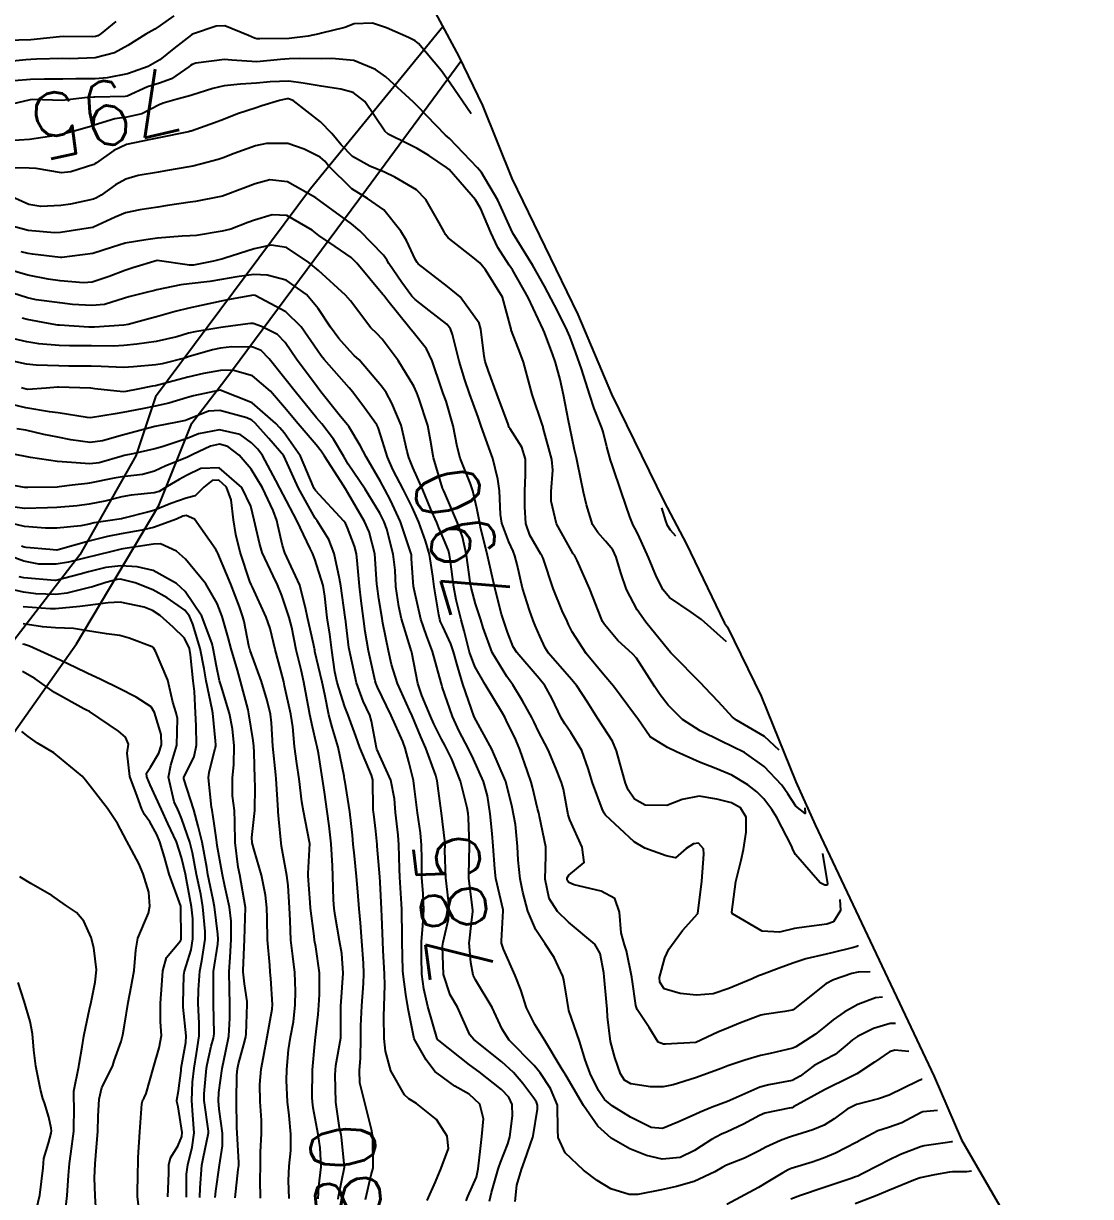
# Model space of a CAD drawing. Header units: metres. Extents: x 318500 to 325275, y 7408834 to 7428799.
# Drawn here: x 322151.7 to 322217.8, y 7422894.6 to 7422967.3 of the extents above; entities that cross this region are included whole.
import ezdxf
from ezdxf.enums import TextEntityAlignment as Align

# ---------------------------------------------------------------- set-up
doc = ezdxf.new("R2010")
doc.units = ezdxf.units.M
doc.header["$MEASUREMENT"] = 0
for name, color, linetype in [('Area', 45, 'Continuous'), ('Cotas', 45, 'Continuous'), ('Curvas de Nivel 1m', 11, 'Continuous'), ('Curvas de Nivel 5m', 15, 'Continuous'), ('Vias Primárias', 230, 'Continuous'), ('Vias Secundárias', 230, 'Continuous')]:
    doc.layers.add(name, color=color, linetype=linetype)
doc.styles.add('Style-STANDARD', font='STANDARD.shx')

msp = doc.modelspace()

# ---------------------------------------------------------------- linework, layer by layer
at = {"layer": 'Area'}
msp.add_lwpolyline([(322173.649, 7422974.552), (322178.644, 7422965.226), (322180.122, 7422962.202), (322181.933, 7422957.674), (322186.008, 7422949.254), (322188.101, 7422944.321), (322191.357, 7422937.641), (322192.73, 7422935.056), (322195.092, 7422930.126), (322195.288, 7422929.884), (322197.376, 7422925.609), (322199.511, 7422920.293), (322200.722, 7422917.634), (322208.09, 7422902.039), (322209.774, 7422898.112), (322213.122, 7422892.335)], dxfattribs=at)
at = {"layer": 'Curvas de Nivel 1m', "flags": 128}
for points, elevation in [([(322161.004, 7422967.755), (322160.158, 7422967.15), (322159.829, 7422966.931), (322159.264, 7422966.613), (322158.143, 7422965.913), (322157.322, 7422965.454), (322156.135, 7422965.146), (322154.557, 7422965.096), (322154.134, 7422965.1), (322152.488, 7422965.059), (322152.133, 7422965.041), (322151.832, 7422965.014), (322150.131, 7422964.858), (322148.148, 7422964.777), (322148.13, 7422964.774), (322146.517, 7422965.175), (322146.127, 7422965.29), (322145.353, 7422965.576), (322144.14, 7422966.137), (322143.057, 7422966.826), (322142.157, 7422967.299)], 798), ([(322157.406, 7422967.393), (322156.498, 7422966.647), (322156.29, 7422966.507), (322156.148, 7422966.465), (322155.951, 7422966.456), (322154.148, 7422966.472), (322153.918, 7422966.453), (322152.146, 7422966.272), (322150.647, 7422966.223), (322150.145, 7422966.206), (322149.604, 7422966.197), (322148.145, 7422966.308), (322147.754, 7422966.375), (322146.15, 7422966.767), (322146.073, 7422966.791), (322144.162, 7422967.636)], 799), ([(322179.42, 7422961.68), (322178.118, 7422963.583), (322177.547, 7422964.369), (322176.146, 7422966.039), (322175.953, 7422966.198), (322175.533, 7422966.399), (322174.159, 7422966.996), (322173.304, 7422967.288), (322172.162, 7422967.252), (322171.579, 7422967.029), (322170.153, 7422966.668), (322169.99, 7422966.635), (322169.321, 7422966.482), (322168.148, 7422966.343), (322166.332, 7422966.334), (322166.148, 7422966.333), (322165.984, 7422966.358), (322165.621, 7422966.528), (322164.159, 7422967.136), (322163.615, 7422967.101), (322162.15, 7422966.612), (322162.127, 7422966.603), (322162.101, 7422966.58), (322160.999, 7422965.734), (322160.134, 7422965.024), (322159.402, 7422964.611), (322158.475, 7422964.274), (322158.123, 7422964.162), (322156.862, 7422963.9), (322156.118, 7422963.856), (322154.934, 7422963.852), (322154.117, 7422963.834), (322152.995, 7422963.819), (322152.116, 7422963.804), (322151.106, 7422963.729)], 797), ([(322195.23, 7422928.98), (322193.673, 7422930.352), (322193.034, 7422930.805), (322191.693, 7422931.725), (322191.298, 7422932.184), (322190.897, 7422933.003), (322190.391, 7422934.193), (322189.744, 7422935.622), (322189.552, 7422936.007), (322189.45, 7422936.204), (322189.246, 7422936.719), (322188.725, 7422938.216), (322188.161, 7422939.868), (322188.049, 7422940.226), (322187.818, 7422941.054), (322187.581, 7422941.987), (322187.496, 7422942.235), (322187.026, 7422943.421), (322186.766, 7422944.246), (322186.248, 7422945.891), (322185.896, 7422946.868), (322185.529, 7422947.887), (322185.365, 7422948.265), (322184.775, 7422949.424), (322183.951, 7422951.012), (322183.239, 7422952.291), (322181.99, 7422954.286), (322181.982, 7422954.302), (322181.97, 7422954.33), (322181.063, 7422956.324), (322180.045, 7422958.038), (322179.806, 7422958.342), (322178.068, 7422960.146), (322177.953, 7422960.246), (322177.812, 7422960.364), (322176.096, 7422962.147), (322175.847, 7422962.394), (322174.123, 7422963.97), (322173.49, 7422964.426), (322172.135, 7422964.984), (322170.786, 7422965.11), (322170.136, 7422965.095), (322168.756, 7422965.111), (322168.136, 7422965.088), (322167.605, 7422965.036), (322166.134, 7422964.904), (322164.594, 7422965.003), (322164.135, 7422965.038), (322162.365, 7422964.809), (322162.132, 7422964.734), (322162.037, 7422964.674), (322161.927, 7422964.582), (322160.859, 7422963.849), (322160.115, 7422963.581), (322159.377, 7422963.345), (322158.102, 7422962.779), (322157.979, 7422962.754), (322156.101, 7422962.709), (322156.044, 7422962.707), (322155.456, 7422962.66), (322154.253, 7422962.523), (322154.097, 7422962.513), (322152.239, 7422962.567), (322152.098, 7422962.554), (322150.613, 7422962.204)], 796), ([(322200.07, 7422918.68), (322200.091, 7422918.341), (322199.527, 7422918.799), (322199.021, 7422919.561), (322198.651, 7422920.083), (322197.557, 7422921.252), (322196.336, 7422922.112), (322195.576, 7422922.494), (322194.886, 7422922.825), (322193.59, 7422923.46), (322192.495, 7422924.161), (322191.609, 7422925.039), (322191.12, 7422925.685), (322190.777, 7422926.183), (322189.646, 7422927.95), (322189.424, 7422928.203), (322188.493, 7422929.052), (322187.668, 7422930.034), (322187.553, 7422930.231), (322187.46, 7422930.445), (322186.751, 7422932.239), (322185.97, 7422934.012), (322185.855, 7422934.258), (322185.804, 7422934.333), (322185.732, 7422934.426), (322184.698, 7422936.271), (322184.369, 7422937.676), (322184.37, 7422938.274), (322184.467, 7422939.606), (322184.401, 7422940.274), (322183.872, 7422942.237), (322183.862, 7422942.28), (322183.832, 7422942.383), (322183.194, 7422944.29), (322182.951, 7422945.216), (322182.654, 7422946.299), (322182.444, 7422946.85), (322181.909, 7422948.245), (322181.894, 7422948.294), (322181.891, 7422948.31), (322181.887, 7422948.334), (322181.342, 7422950.319), (322180.289, 7422952.012), (322180.024, 7422952.339), (322180.003, 7422952.372), (322179.971, 7422952.426), (322179.51, 7422952.809), (322177.986, 7422953.996), (322177.826, 7422954.2), (322177.73, 7422954.364), (322177.432, 7422954.935), (322176.601, 7422956.381), (322176.029, 7422956.975), (322174.694, 7422957.756), (322174.045, 7422958.065), (322173.143, 7422958.429), (322172.056, 7422959.038), (322171.366, 7422959.753), (322170.78, 7422960.459), (322170.081, 7422961.189), (322168.382, 7422962.496), (322168.102, 7422962.603), (322167.998, 7422962.605), (322167.533, 7422962.506), (322166.445, 7422962.166), (322166.093, 7422962.056), (322164.943, 7422961.681), (322164.082, 7422961.332), (322163.523, 7422961.111), (322162.071, 7422960.613), (322162.034, 7422960.607), (322161.899, 7422960.573), (322160.066, 7422960.19), (322159.554, 7422960.096), (322158.061, 7422959.774), (322157.28, 7422959.415), (322156.203, 7422958.648), (322156.114, 7422958.584), (322156.048, 7422958.548), (322154.628, 7422958.084), (322154.04, 7422958.032), (322152.464, 7422958.284), (322152.044, 7422958.32), (322150.433, 7422958.337)], 794), ([(322201.16, 7422915.85), (322201.488, 7422913.983), (322201.459, 7422913.896), (322201.305, 7422913.889), (322201.018, 7422914.047), (322199.486, 7422915.8), (322199.35, 7422916.071), (322199.239, 7422916.327), (322198.331, 7422918.082), (322198.024, 7422918.584), (322197.532, 7422919.246), (322197.111, 7422919.679), (322196.546, 7422920.11), (322195.549, 7422920.7), (322194.569, 7422921.121), (322193.56, 7422921.508), (322192.134, 7422922.164), (322191.574, 7422922.421), (322190.488, 7422923.091), (322189.726, 7422924.198), (322189.674, 7422924.281), (322189.593, 7422924.396), (322188.227, 7422926.221), (322187.63, 7422926.929), (322186.529, 7422928.241), (322185.663, 7422929.599), (322185.449, 7422930.035), (322185.346, 7422930.255), (322185.046, 7422930.893), (322184.494, 7422932.268), (322183.862, 7422934.143), (322183.802, 7422934.279), (322183.731, 7422934.396), (322183.04, 7422935.588), (322182.799, 7422936.294), (322182.736, 7422937.325), (322182.744, 7422938.296), (322182.769, 7422939.322), (322182.769, 7422940.296), (322182.552, 7422941.033), (322181.828, 7422942.156), (322181.77, 7422942.252), (322181.741, 7422942.311), (322181.696, 7422942.448), (322181.005, 7422944.323), (322180.48, 7422945.732), (322180.284, 7422946.334), (322180.215, 7422946.657), (322180.001, 7422948.339), (322179.916, 7422948.711), (322178.735, 7422950.352), (322177.949, 7422950.972), (322176.137, 7422952.387), (322176.057, 7422952.475), (322175.972, 7422952.638), (322175.41, 7422953.825), (322175.065, 7422954.404), (322174.01, 7422955.724), (322172.993, 7422956.43), (322172.029, 7422957.039), (322170.585, 7422958.462), (322170.341, 7422958.754), (322170.055, 7422958.995), (322169.072, 7422959.497), (322168.063, 7422959.843), (322166.732, 7422959.845), (322166.062, 7422959.691), (322164.743, 7422959.226), (322164.054, 7422958.953), (322163.749, 7422958.857), (322162.645, 7422958.564), (322162.176, 7422958.441), (322162.048, 7422958.415), (322160.488, 7422958.149), (322160.042, 7422958.075), (322158.798, 7422957.859), (322158.035, 7422957.632), (322157.389, 7422957.277), (322156.49, 7422956.645), (322156.201, 7422956.465), (322156.016, 7422956.394), (322154.596, 7422956.086), (322154.01, 7422956.003), (322152.769, 7422955.938), (322152.01, 7422956.068), (322150.55, 7422956.725)], 793), ([(322202.25, 7422913.01), (322202.293, 7422912.319), (322201.845, 7422911.623), (322201.432, 7422911.485), (322200.167, 7422911.321), (322199.427, 7422911.203), (322198.51, 7422910.993), (322197.424, 7422911.049), (322195.605, 7422912.118), (322195.554, 7422912.231), (322195.81, 7422914.115), (322196.138, 7422915.453), (322196.273, 7422916.108), (322196.442, 7422917.17), (322196.451, 7422918.106), (322196.095, 7422918.683), (322195.529, 7422918.998), (322194.62, 7422919.223), (322193.533, 7422919.409), (322192.488, 7422919.203), (322191.527, 7422918.832), (322190.183, 7422918.846), (322189.53, 7422919.215), (322189.125, 7422919.795), (322188.959, 7422920.209), (322188.74, 7422921.024), (322188.417, 7422922.217), (322188.166, 7422922.811), (322187.585, 7422923.707), (322187.227, 7422924.234), (322186.62, 7422925.225), (322185.953, 7422926.247), (322185.626, 7422926.646), (322184.206, 7422928.272), (322183.985, 7422928.607), (322183.66, 7422929.323), (322183.373, 7422929.99), (322183.259, 7422930.286), (322183.032, 7422930.937), (322182.597, 7422932.297), (322182.26, 7422933.764), (322182.121, 7422934.304), (322182.006, 7422934.579), (322181.739, 7422935.167), (322181.316, 7422936.314), (322181.22, 7422936.853), (322181.162, 7422938.316), (322181.069, 7422939.039), (322180.754, 7422940.321), (322180.495, 7422941.001), (322180.024, 7422942.337), (322179.838, 7422942.894), (322179.311, 7422944.345), (322179.017, 7422945.204), (322178.663, 7422946.352), (322178.254, 7422948.009), (322178.14, 7422948.358), (322177.914, 7422948.645), (322176.803, 7422949.5), (322175.937, 7422950.169), (322175.73, 7422950.393), (322175.126, 7422951.229), (322174.318, 7422952.415), (322174.184, 7422952.629), (322173.975, 7422952.916), (322172.515, 7422954.435), (322171.996, 7422954.865), (322170.563, 7422955.91), (322170.017, 7422956.301), (322169.783, 7422956.472), (322168.034, 7422957.457), (322166.951, 7422957.591), (322166.032, 7422957.346), (322165.438, 7422957.12), (322164.02, 7422956.576), (322164.003, 7422956.568), (322163.906, 7422956.551), (322162.33, 7422956.252), (322162.014, 7422956.2), (322160.604, 7422955.999), (322160.01, 7422955.903), (322158.894, 7422955.73), (322158.004, 7422955.544), (322157.355, 7422955.281), (322156.025, 7422954.65), (322156.003, 7422954.637), (322155.968, 7422954.629), (322153.986, 7422954.329), (322153.611, 7422954.311), (322151.987, 7422954.449), (322150.98, 7422954.72)], 792), ([(322203.34, 7422910.18), (322203.345, 7422910.144), (322203.319, 7422910.104), (322203.007, 7422910.016), (322201.74, 7422909.7), (322201.404, 7422909.622), (322200.132, 7422909.326), (322199.395, 7422909.083), (322198.655, 7422908.813), (322197.384, 7422908.35), (322197.199, 7422908.277), (322196.816, 7422908.098), (322195.374, 7422907.487), (322194.404, 7422907.168), (322193.369, 7422907.073), (322192.347, 7422907.183), (322191.373, 7422907.465), (322191.086, 7422907.883), (322191.064, 7422908.175), (322191.398, 7422909.401), (322191.651, 7422909.923), (322191.814, 7422910.166), (322192.491, 7422911.092), (322193.44, 7422912.15), (322193.698, 7422914.146), (322193.822, 7422915.808), (322193.789, 7422916.146), (322193.495, 7422916.489), (322193.186, 7422916.462), (322192.733, 7422916.158), (322192.058, 7422915.588), (322191.483, 7422915.708), (322190.174, 7422916.19), (322189.496, 7422916.587), (322187.73, 7422918.227), (322187.641, 7422918.348), (322187.524, 7422918.63), (322186.931, 7422920.236), (322186.663, 7422921.13), (322186.258, 7422922.243), (322185.581, 7422923.349), (322185.211, 7422923.88), (322184.994, 7422924.259), (322184.403, 7422925.473), (322183.963, 7422926.275), (322183.626, 7422926.705), (322182.247, 7422928.301), (322182.016, 7422928.667), (322181.663, 7422929.577), (322181.412, 7422930.313), (322181.299, 7422930.69), (322180.877, 7422932.318), (322180.623, 7422933.414), (322180.428, 7422934.323), (322179.998, 7422936.077), (322179.943, 7422936.328), (322179.764, 7422937.24), (322179.519, 7422938.334), (322179.364, 7422938.759), (322178.722, 7422940.346), (322178.534, 7422941.07), (322178.298, 7422942.355), (322177.853, 7422943.88), (322177.677, 7422944.363), (322177.571, 7422944.658), (322176.999, 7422946.373), (322176.649, 7422947.13), (322175.907, 7422948.051), (322175.608, 7422948.393), (322174.251, 7422950.1), (322173.995, 7422950.419), (322173.941, 7422950.486), (322172.324, 7422952.436), (322171.973, 7422952.772), (322170.979, 7422953.454), (322169.987, 7422954.149), (322169.565, 7422954.474), (322168.003, 7422955.371), (322167.087, 7422955.421), (322165.999, 7422955.097), (322165.576, 7422954.946), (322164.52, 7422954.542), (322163.989, 7422954.404), (322162.401, 7422954.151), (322161.985, 7422954.113), (322161.515, 7422954.107), (322159.984, 7422953.979), (322159.255, 7422953.883), (322157.98, 7422953.673), (322157.194, 7422953.422), (322155.974, 7422953.034), (322154.062, 7422952.77), (322153.971, 7422952.769), (322152.243, 7422952.976), (322151.973, 7422953.021), (322151.552, 7422953.137)], 791), ([(322204.89, 7422906.96), (322204.454, 7422906.914), (322203.365, 7422906.5), (322202.52, 7422906.023), (322201.834, 7422905.551), (322201.347, 7422905.155), (322200.726, 7422904.662), (322199.808, 7422904.063), (322199.513, 7422903.881), (322199.326, 7422903.796), (322197.937, 7422903.467), (322197.319, 7422903.337), (322196.354, 7422903.065), (322195.309, 7422902.694), (322194.894, 7422902.538), (322193.825, 7422902.142), (322193.298, 7422901.964), (322191.927, 7422901.531), (322191.292, 7422901.399), (322190.517, 7422901.407), (322189.294, 7422901.587), (322188.91, 7422901.819), (322188.664, 7422902.21), (322188.301, 7422903.229), (322188.036, 7422904.219), (322187.845, 7422905.731), (322187.823, 7422906.223), (322187.794, 7422906.654), (322187.655, 7422908.226), (322187.623, 7422908.466), (322187.401, 7422909.659), (322187.077, 7422910.233), (322185.43, 7422911.608), (322184.749, 7422912.26), (322184.25, 7422913.07), (322183.984, 7422914.272), (322184.032, 7422915.722), (322184.041, 7422916.272), (322183.652, 7422918.144), (322183.616, 7422918.279), (322183.594, 7422918.352), (322183.524, 7422918.637), (322183.208, 7422919.957), (322183.119, 7422920.286), (322182.908, 7422920.931), (322182.425, 7422922.297), (322182.175, 7422922.9), (322181.588, 7422924.125), (322181.495, 7422924.311), (322181.349, 7422924.557), (322180.268, 7422926.324), (322179.637, 7422927.445), (322179.314, 7422928.335), (322178.974, 7422929.651), (322178.785, 7422930.343), (322178.474, 7422931.562), (322178.329, 7422932.351), (322178.122, 7422933.956), (322178.073, 7422934.355), (322178.004, 7422934.628), (322177.739, 7422935.261), (322177.412, 7422936.03), (322177.275, 7422936.367), (322176.903, 7422937.233), (322176.412, 7422938.381), (322175.801, 7422939.779), (322175.542, 7422940.393), (322175.439, 7422940.768), (322175.074, 7422942.398), (322174.504, 7422943.749), (322174.146, 7422944.407), (322173.866, 7422944.815), (322172.468, 7422946.431), (322172.175, 7422946.718), (322171.895, 7422946.988), (322171.207, 7422947.755), (322170.703, 7422948.458), (322169.927, 7422949.625), (322169.223, 7422950.477), (322167.953, 7422951.381), (322166.771, 7422951.694), (322165.958, 7422951.72), (322164.903, 7422951.589), (322163.953, 7422951.414), (322163.218, 7422951.29), (322161.949, 7422951.141), (322161.436, 7422951.089), (322159.943, 7422950.779), (322159.803, 7422950.741), (322159.287, 7422950.61), (322158.217, 7422950.344), (322157.934, 7422950.256), (322156.697, 7422949.873), (322155.927, 7422949.799), (322154.719, 7422949.877), (322153.929, 7422949.961), (322152.475, 7422950.159), (322151.934, 7422950.28), (322150.576, 7422950.724)], 789), ([(322205.68, 7422905.33), (322205.35, 7422905.323), (322204.329, 7422905.017), (322203.338, 7422904.527), (322203.034, 7422904.315), (322202.702, 7422904.019), (322201.948, 7422903.403), (322201.316, 7422903.076), (322200.643, 7422902.717), (322199.793, 7422902.063), (322199.297, 7422901.804), (322197.849, 7422901.53), (322197.293, 7422901.38), (322195.989, 7422900.811), (322195.284, 7422900.501), (322194.344, 7422900.134), (322193.59, 7422899.83), (322193.273, 7422899.699), (322192.215, 7422899.212), (322191.26, 7422898.815), (322190.558, 7422898.883), (322189.27, 7422899.517), (322188.141, 7422900.217), (322187.677, 7422900.617), (322187.289, 7422901.174), (322186.775, 7422902.235), (322186.466, 7422903.085), (322186.114, 7422904.242), (322185.468, 7422906.139), (322185.439, 7422906.249), (322185.365, 7422906.762), (322185.154, 7422908.03), (322185.089, 7422908.254), (322184.543, 7422909.408), (322183.988, 7422910.271), (322183.423, 7422911.119), (322182.923, 7422912.288), (322182.612, 7422913.453), (322182.448, 7422914.295), (322182.326, 7422915.449), (322182.286, 7422916.298), (322182.157, 7422917.654), (322182.034, 7422918.302), (322181.94, 7422918.719), (322181.553, 7422920.31), (322181.541, 7422920.357), (322180.692, 7422922.319), (322179.59, 7422924.33), (322178.904, 7422926.341), (322178.59, 7422927.391), (322178.313, 7422928.35), (322178.145, 7422928.843), (322177.666, 7422929.911), (322177.515, 7422930.208), (322177.461, 7422930.363), (322177.399, 7422930.64), (322177.122, 7422932.369), (322177.046, 7422933.034), (322176.828, 7422934.374), (322176.584, 7422935.223), (322176.167, 7422936.384), (322175.764, 7422937.319), (322175.213, 7422938.396), (322174.562, 7422939.639), (322174.232, 7422940.406), (322173.823, 7422941.737), (322173.659, 7422942.243), (322173.569, 7422942.414), (322172.797, 7422943.474), (322172.088, 7422944.437), (322171.864, 7422944.711), (322170.317, 7422946.464), (322170.121, 7422946.696), (322169.895, 7422947.016), (322168.877, 7422948.48), (322167.924, 7422949.423), (322166.025, 7422950.432), (322165.939, 7422950.441), (322164.328, 7422950.15), (322163.933, 7422950.069), (322162.693, 7422949.798), (322161.926, 7422949.633), (322161.081, 7422949.424), (322159.917, 7422949.095), (322159.532, 7422948.99), (322158.166, 7422948.626), (322157.91, 7422948.586), (322156.088, 7422948.468), (322155.908, 7422948.465), (322155.726, 7422948.471), (322153.909, 7422948.582), (322153.818, 7422948.59), (322153.238, 7422948.69), (322151.913, 7422948.943), (322151.61, 7422949.017)], 788), ([(322206.51, 7422903.6), (322205.642, 7422903.668), (322205.324, 7422903.578), (322204.389, 7422902.924), (322203.303, 7422902.209), (322203.176, 7422902.138), (322202.927, 7422902.016), (322201.292, 7422901.207), (322199.371, 7422900.159), (322199.28, 7422900.11), (322199.253, 7422900.097), (322199.098, 7422900.072), (322197.598, 7422899.764), (322197.273, 7422899.633), (322196.286, 7422899.084), (322195.258, 7422898.623), (322194.911, 7422898.469), (322194.296, 7422898.134), (322193.654, 7422897.734), (322193.24, 7422897.46), (322192.362, 7422897.03), (322191.231, 7422896.927), (322190.273, 7422897.146), (322189.24, 7422897.564), (322188.085, 7422898.217), (322187.261, 7422898.958), (322186.358, 7422900.239), (322185.298, 7422902.088), (322185.236, 7422902.188), (322185.195, 7422902.252), (322184.981, 7422902.579), (322183.975, 7422904.27), (322183.345, 7422905.264), (322182.847, 7422906.288), (322182.488, 7422907.41), (322182.144, 7422908.299), (322181.404, 7422909.941), (322181.292, 7422910.311), (322181.282, 7422910.441), (322181.4, 7422912.31), (322181.39, 7422912.361), (322180.944, 7422914.315), (322180.873, 7422914.912), (322180.775, 7422916.317), (322180.711, 7422917.104), (322180.597, 7422918.319), (322180.431, 7422919.421), (322180.176, 7422920.324), (322179.561, 7422921.702), (322179.238, 7422922.335), (322178.67, 7422923.433), (322178.246, 7422924.35), (322177.617, 7422926.173), (322177.565, 7422926.361), (322177.546, 7422926.437), (322177.026, 7422928.369), (322176.641, 7422929.356), (322176.286, 7422930.381), (322175.872, 7422932.213), (322175.848, 7422932.388), (322175.726, 7422934.111), (322175.706, 7422934.39), (322175.701, 7422934.42), (322175.038, 7422936.397), (322174.419, 7422937.755), (322174.072, 7422938.407), (322173.787, 7422938.908), (322172.907, 7422940.424), (322172.53, 7422941.142), (322171.829, 7422942.302), (322171.775, 7422942.387), (322171.736, 7422942.441), (322171.245, 7422943.042), (322170.103, 7422944.466), (322169.865, 7422944.775), (322168.588, 7422946.483), (322167.9, 7422947.506), (322167.41, 7422948.002), (322166.434, 7422948.512), (322165.912, 7422948.686), (322165.737, 7422948.698), (322164.652, 7422948.539), (322163.909, 7422948.438), (322162.293, 7422948.179), (322161.905, 7422948.085), (322161.193, 7422947.871), (322159.9, 7422947.579), (322158.698, 7422947.418), (322157.897, 7422947.318), (322157.252, 7422947.281), (322155.897, 7422947.307), (322154.538, 7422947.312), (322153.896, 7422947.329), (322152.631, 7422947.433), (322151.898, 7422947.551), (322150.812, 7422947.81)], 787), ([(322207.35, 7422901.86), (322207.299, 7422901.848), (322207.08, 7422901.746), (322205.289, 7422900.89), (322204.63, 7422900.653), (322203.283, 7422900.301), (322202.701, 7422900.019), (322201.89, 7422899.411), (322201.265, 7422899.031), (322200.574, 7422898.736), (322199.254, 7422898.329), (322199.057, 7422898.268), (322198.571, 7422898.077), (322197.665, 7422897.664), (322197.24, 7422897.431), (322196.347, 7422896.99), (322195.226, 7422896.552), (322194.945, 7422896.403), (322194.505, 7422896.131), (322193.214, 7422895.548), (322192.135, 7422895.236), (322191.208, 7422895.018), (322189.736, 7422894.723), (322189.205, 7422894.727), (322188.066, 7422895.074), (322187.214, 7422895.591), (322186.364, 7422896.239), (322185.236, 7422897.316), (322184.8, 7422898.257), (322184.773, 7422898.741), (322184.76, 7422900.258), (322184.332, 7422901.306), (322183.681, 7422902.274), (322183.307, 7422902.724), (322181.774, 7422904.303), (322181.34, 7422904.982), (322180.72, 7422906.316), (322179.672, 7422908.032), (322179.527, 7422908.329), (322179.392, 7422909.098), (322179.297, 7422910.332), (322179.301, 7422910.443), (322179.429, 7422911.587), (322179.511, 7422912.258), (322179.508, 7422912.329), (322179.445, 7422912.836), (322179.278, 7422914.152), (322179.259, 7422914.333), (322179.259, 7422914.537), (322179.317, 7422916.333), (322179.254, 7422918.081), (322179.228, 7422918.334), (322179.173, 7422918.677), (322178.759, 7422920.342), (322178.218, 7422921.692), (322177.884, 7422922.355), (322177.775, 7422922.56), (322177.576, 7422922.935), (322177.108, 7422923.89), (322176.893, 7422924.37), (322176.349, 7422925.639), (322176.112, 7422926.383), (322175.738, 7422928.299), (322175.717, 7422928.389), (322175.698, 7422928.436), (322175.652, 7422928.569), (322175.092, 7422930.396), (322174.926, 7422931.153), (322174.756, 7422932.399), (322174.703, 7422933.413), (322174.589, 7422934.401), (322174.194, 7422935.957), (322174.031, 7422936.407), (322173.758, 7422936.949), (322172.846, 7422938.424), (322171.803, 7422939.972), (322171.52, 7422940.444), (322170.892, 7422941.525), (322170.165, 7422942.465), (322169.836, 7422942.848), (322168.51, 7422944.484), (322167.872, 7422945.276), (322166.897, 7422946.505), (322166.406, 7422947.023), (322165.897, 7422947.227), (322164.593, 7422947.236), (322163.896, 7422947.166), (322163.386, 7422947.064), (322161.89, 7422946.615), (322161.748, 7422946.572), (322160.286, 7422946.192), (322159.883, 7422946.123), (322158.499, 7422946.003), (322157.88, 7422945.97), (322156.496, 7422946.029), (322155.881, 7422946.057), (322154.504, 7422946.048), (322153.881, 7422946.058), (322152.474, 7422946.109), (322151.882, 7422946.165), (322150.056, 7422946.559)], 786), ([(322180.556, 7422894.316), (322180.668, 7422894.853), (322181.086, 7422896.311), (322181.115, 7422896.418), (322181.226, 7422896.715), (322181.681, 7422897.866), (322181.796, 7422898.302), (322181.968, 7422899.601), (322181.946, 7422900.3), (322181.734, 7422900.753), (322181.289, 7422901.23), (322179.904, 7422902.324), (322179.307, 7422902.767), (322177.415, 7422904.272), (322177.33, 7422904.342), (322177.316, 7422904.36), (322177.307, 7422904.384), (322176.735, 7422906.369), (322176.479, 7422907.481), (322176.366, 7422908.375), (322176.327, 7422909.445), (322176.342, 7422910.376), (322176.41, 7422911.39), (322176.488, 7422912.374), (322176.437, 7422913.362), (322176.357, 7422914.377), (322176.349, 7422915.505), (322176.338, 7422916.377), (322176.267, 7422917.148), (322176.09, 7422918.381), (322175.891, 7422920.028), (322175.832, 7422920.386), (322175.557, 7422921.544), (322175.319, 7422922.393), (322175.175, 7422922.793), (322174.455, 7422924.401), (322173.616, 7422926.168), (322173.517, 7422926.412), (322173.472, 7422926.563), (322173.057, 7422928.419), (322172.848, 7422929.609), (322172.737, 7422930.424), (322172.597, 7422931.516), (322172.487, 7422932.428), (322172.374, 7422933.777), (322172.31, 7422934.431), (322172.191, 7422934.89), (322171.746, 7422936.042), (322171.624, 7422936.317), (322171.533, 7422936.443), (322169.778, 7422938.345), (322169.695, 7422938.471), (322169.633, 7422938.62), (322168.841, 7422940.48), (322167.824, 7422941.908), (322167.553, 7422942.22), (322167.31, 7422942.498), (322165.849, 7422943.776), (322163.86, 7422944.55), (322162.211, 7422944.21), (322161.853, 7422944.107), (322160.679, 7422943.756), (322159.845, 7422943.575), (322159.044, 7422943.41), (322157.838, 7422943.17), (322157.368, 7422943.104), (322155.833, 7422942.856), (322155.624, 7422942.863), (322153.837, 7422943.154), (322153.306, 7422943.22), (322151.841, 7422943.474), (322150.877, 7422943.687)], 784), ([(322179.109, 7422894.331), (322179.203, 7422894.616), (322179.736, 7422895.803), (322179.852, 7422896.324), (322179.98, 7422897.581), (322180.081, 7422898.322), (322180.167, 7422899.42), (322179.948, 7422900.323), (322179.286, 7422900.941), (322178.395, 7422901.448), (322177.299, 7422902.246), (322177.236, 7422902.297), (322177.161, 7422902.362), (322176.615, 7422903.066), (322175.874, 7422904.382), (322175.51, 7422906.235), (322175.486, 7422906.388), (322175.463, 7422906.49), (322175.367, 7422907.125), (322175.19, 7422908.392), (322175.175, 7422908.601), (322175.132, 7422910.393), (322175.129, 7422910.676), (322175.109, 7422912.393), (322175.097, 7422912.74), (322174.985, 7422914.395), (322174.964, 7422914.898), (322174.939, 7422916.396), (322174.894, 7422916.998), (322174.727, 7422918.398), (322174.672, 7422919.249), (322174.432, 7422920.401), (322173.569, 7422922.33), (322173.54, 7422922.41), (322173.236, 7422924.065), (322173.129, 7422924.417), (322172.731, 7422925.295), (322172.312, 7422926.43), (322171.929, 7422928.153), (322171.875, 7422928.437), (322171.843, 7422928.628), (322171.666, 7422930.023), (322171.62, 7422930.391), (322171.614, 7422930.441), (322171.605, 7422930.507), (322171.333, 7422932.446), (322171.253, 7422932.901), (322170.936, 7422934.452), (322170.592, 7422935.311), (322169.866, 7422936.468), (322169.753, 7422936.64), (322168.724, 7422938.481), (322167.81, 7422940.49), (322166.879, 7422941.562), (322166.044, 7422942.517), (322165.833, 7422942.703), (322165.513, 7422942.847), (322163.841, 7422943.295), (322163.144, 7422943.253), (322161.832, 7422942.717), (322161.722, 7422942.681), (322161.199, 7422942.579), (322159.827, 7422942.305), (322159.435, 7422942.215), (322157.821, 7422941.766), (322156.589, 7422941.413), (322155.817, 7422941.322), (322154.626, 7422941.475), (322153.82, 7422941.642), (322152.953, 7422941.824), (322151.824, 7422942.073), (322151.274, 7422942.165)], 783), ([(322176.686, 7422894.368), (322177.212, 7422895.522), (322177.549, 7422896.355), (322178.007, 7422897.58), (322177.922, 7422898.35), (322177.265, 7422899.379), (322176.022, 7422900.379), (322175.553, 7422900.656), (322175.285, 7422900.904), (322174.433, 7422902.399), (322174.1, 7422903.621), (322174.015, 7422904.403), (322174.002, 7422905.752), (322174.032, 7422906.403), (322174.068, 7422907.708), (322174.038, 7422908.403), (322173.962, 7422909.844), (322173.941, 7422910.405), (322173.879, 7422911.952), (322173.859, 7422912.406), (322173.777, 7422914.086), (322173.755, 7422914.407), (322173.592, 7422916.305), (322173.583, 7422916.409), (322173.498, 7422917.231), (322173.38, 7422918.284), (322173.362, 7422918.412), (322173.351, 7422918.574), (322173.324, 7422920.413), (322173.239, 7422920.72), (322172.514, 7422922.426), (322172.269, 7422923.121), (322171.786, 7422924.437), (322171.597, 7422924.933), (322171.123, 7422926.447), (322170.977, 7422927.102), (322170.79, 7422928.453), (322170.65, 7422929.445), (322170.499, 7422930.458), (322170.357, 7422931.793), (322170.237, 7422932.462), (322169.724, 7422934.089), (322169.577, 7422934.472), (322169.45, 7422934.756), (322168.61, 7422936.481), (322167.774, 7422938.097), (322167.566, 7422938.493), (322167.324, 7422938.96), (322166.483, 7422940.51), (322166.201, 7422940.902), (322165.818, 7422941.305), (322165.103, 7422941.811), (322163.826, 7422942.112), (322162.531, 7422941.854), (322161.82, 7422941.573), (322160.266, 7422941.045), (322159.813, 7422940.924), (322158.451, 7422940.62), (322157.931, 7422940.506), (322157.808, 7422940.477), (322156.378, 7422940.068), (322155.8, 7422940.002), (322154.38, 7422940.092), (322153.802, 7422940.144), (322152.124, 7422940.386), (322151.806, 7422940.442), (322150.399, 7422940.724)], 782), ([(322172.865, 7422894.415), (322173.215, 7422895.943), (322173.33, 7422896.298), (322173.348, 7422896.409), (322173.317, 7422898.341), (322173.309, 7422898.409), (322173.254, 7422898.677), (322172.816, 7422900.417), (322172.524, 7422901.653), (322172.501, 7422902.422), (322172.557, 7422903.176), (322172.573, 7422904.421), (322172.577, 7422905.186), (322172.639, 7422906.421), (322172.748, 7422907.794), (322172.768, 7422908.419), (322172.74, 7422909.069), (322172.646, 7422910.421), (322172.558, 7422911.559), (322172.467, 7422912.424), (322172.385, 7422913.487), (322172.316, 7422914.427), (322172.19, 7422915.719), (322172.112, 7422916.431), (322172.054, 7422916.99), (322171.889, 7422918.434), (322171.582, 7422920.397), (322171.574, 7422920.439), (322171.543, 7422920.641), (322171.166, 7422922.446), (322170.805, 7422923.674), (322170.605, 7422924.455), (322170.354, 7422925.713), (322170.178, 7422926.462), (322169.737, 7422928.38), (322169.727, 7422928.469), (322169.713, 7422928.531), (322169.654, 7422928.84), (322169.281, 7422930.474), (322169.177, 7422930.975), (322168.795, 7422932.479), (322168.002, 7422934.211), (322167.869, 7422934.489), (322167.734, 7422934.935), (322167.443, 7422936.191), (322167.369, 7422936.496), (322167.154, 7422937.104), (322166.492, 7422938.509), (322165.797, 7422939.659), (322165.047, 7422940.531), (322164.342, 7422941.069), (322163.817, 7422941.216), (322163.276, 7422941.095), (322162.172, 7422940.566), (322161.933, 7422940.444), (322161.807, 7422940.392), (322160.508, 7422939.88), (322159.794, 7422939.548), (322159.063, 7422939.339), (322157.789, 7422939.198), (322157.31, 7422939.112), (322155.782, 7422938.801), (322155.651, 7422938.783), (322154.7, 7422938.666), (322153.893, 7422938.564), (322153.778, 7422938.555), (322151.957, 7422938.528), (322151.777, 7422938.538), (322150.697, 7422938.721)], 781), ([(322169.94, 7422894.459), (322169.969, 7422895.22), (322170.113, 7422896.457), (322170.061, 7422897.634), (322169.932, 7422898.46), (322169.63, 7422900.109), (322169.585, 7422900.465), (322169.567, 7422900.75), (322169.593, 7422902.466), (322169.729, 7422904.059), (322169.781, 7422904.463), (322169.929, 7422905.884), (322169.975, 7422906.461), (322170.023, 7422907.117), (322170.018, 7422908.46), (322169.794, 7422910.075), (322169.718, 7422910.465), (322169.679, 7422910.732), (322169.468, 7422912.469), (322169.435, 7422912.824), (322169.317, 7422914.471), (322169.315, 7422914.619), (322169.412, 7422916.471), (322169.406, 7422916.556), (322169.02, 7422918.475), (322168.935, 7422919.059), (322168.763, 7422920.478), (322168.61, 7422921.424), (322168.47, 7422922.481), (322168.36, 7422923.705), (322168.239, 7422924.484), (322167.856, 7422926.248), (322167.804, 7422926.488), (322167.631, 7422927.194), (322167.28, 7422928.496), (322166.955, 7422929.792), (322166.718, 7422930.504), (322165.862, 7422932.353), (322165.782, 7422932.519), (322165.703, 7422932.715), (322165.104, 7422934.529), (322164.834, 7422935.627), (322164.692, 7422936.536), (322164.546, 7422937.761), (322164.269, 7422938.543), (322163.787, 7422938.991), (322163.371, 7422938.969), (322162.847, 7422938.559), (322162.319, 7422938.017), (322161.769, 7422937.863), (322160.808, 7422937.541), (322159.758, 7422937.109), (322159.362, 7422937), (322157.907, 7422936.628), (322157.75, 7422936.598), (322156.056, 7422936.337), (322155.746, 7422936.268), (322155.247, 7422936.159), (322153.743, 7422936.019), (322153.058, 7422936.005), (322151.744, 7422936.112), (322149.919, 7422936.557)], 779), ([(322192.08, 7422935.51), (322191.747, 7422935.883), (322191.579, 7422936.182), (322191.47, 7422936.467), (322191.22, 7422937.28)], 797), ([(322168.148, 7422894.481), (322168.092, 7422895.6), (322168.144, 7422896.481), (322168.25, 7422897.464), (322168.254, 7422898.48), (322168.132, 7422899.617), (322168.035, 7422900.482), (322167.98, 7422901.796), (322167.998, 7422902.483), (322168.105, 7422903.695), (322168.227, 7422904.481), (322168.402, 7422905.421), (322168.513, 7422906.478), (322168.528, 7422907.319), (322168.497, 7422908.479), (322168.37, 7422909.505), (322168.253, 7422910.482), (322168.201, 7422911.704), (322168.163, 7422912.483), (322168.069, 7422913.866), (322167.997, 7422914.485), (322167.664, 7422916.312), (322167.639, 7422916.489), (322167.505, 7422917.985), (322167.466, 7422918.447), (322167.468, 7422918.491), (322167.467, 7422918.534), (322167.336, 7422920.493), (322167.313, 7422920.724), (322167.136, 7422922.497), (322167.046, 7422923.96), (322166.977, 7422924.499), (322166.772, 7422925.333), (322166.423, 7422926.508), (322165.725, 7422928.443), (322165.699, 7422928.519), (322165.689, 7422928.558), (322165.652, 7422928.729), (322165.363, 7422930.22), (322165.279, 7422930.526), (322165.06, 7422931.148), (322164.523, 7422932.538), (322163.729, 7422934.464), (322163.686, 7422934.55), (322163.597, 7422934.685), (322162.288, 7422936.565), (322161.753, 7422936.787), (322161.565, 7422936.76), (322161.165, 7422936.579), (322159.745, 7422936.059), (322159.018, 7422935.886), (322157.74, 7422935.669), (322156.881, 7422935.496), (322155.736, 7422935.209), (322153.829, 7422934.679), (322153.752, 7422934.657), (322153.73, 7422934.656), (322153.313, 7422934.686), (322151.844, 7422934.821), (322151.731, 7422934.838), (322151.556, 7422934.887)], 778), ([(322166.359, 7422894.503), (322166.35, 7422895.641), (322166.358, 7422896.503), (322166.371, 7422897.365), (322166.431, 7422898.502), (322166.43, 7422899.335), (322166.351, 7422900.504), (322166.324, 7422901.539), (322166.414, 7422902.503), (322166.559, 7422903.254), (322166.783, 7422904.498), (322167.079, 7422906.217), (322167.099, 7422906.494), (322166.997, 7422908.118), (322166.968, 7422908.496), (322166.935, 7422908.949), (322166.804, 7422910.499), (322166.785, 7422911.861), (322166.762, 7422912.5), (322166.666, 7422913.278), (322166.435, 7422914.505), (322165.988, 7422916.007), (322165.839, 7422916.515), (322165.834, 7422916.855), (322166.021, 7422918.512), (322166.035, 7422920.01), (322166.017, 7422920.513), (322165.974, 7422922.104), (322165.952, 7422922.514), (322165.915, 7422922.856), (322165.646, 7422924.519), (322165.594, 7422924.767), (322165.135, 7422926.527), (322164.942, 7422927.219), (322164.55, 7422928.537), (322164.363, 7422929.245), (322163.986, 7422930.545), (322163.682, 7422931.347), (322162.987, 7422932.557), (322161.723, 7422934.087), (322161.161, 7422934.579), (322160.173, 7422935.032), (322159.734, 7422935.016), (322157.831, 7422934.728), (322157.731, 7422934.715), (322157.662, 7422934.699), (322157.405, 7422934.633), (322156.072, 7422934.299), (322155.723, 7422934.215), (322154.48, 7422933.907), (322153.717, 7422933.785), (322152.631, 7422933.782), (322151.719, 7422933.959), (322149.78, 7422934.679)], 777), ([(322164.803, 7422894.526), (322164.981, 7422896.287), (322165.016, 7422896.523), (322165.026, 7422896.72), (322164.924, 7422898.525), (322164.905, 7422898.876), (322164.869, 7422900.526), (322164.893, 7422902.123), (322164.939, 7422902.525), (322165.001, 7422902.828), (322165.323, 7422904.021), (322165.437, 7422904.41), (322165.463, 7422904.518), (322165.479, 7422904.664), (322165.544, 7422906.517), (322165.532, 7422906.697), (322165.369, 7422907.791), (322165.297, 7422908.521), (322165.298, 7422908.605), (322165.371, 7422910.521), (322165.43, 7422912.52), (322165.081, 7422914.526), (322164.989, 7422915.005), (322164.791, 7422916.53), (322164.782, 7422917.81), (322164.748, 7422918.531), (322164.636, 7422919.421), (322164.628, 7422920.534), (322164.714, 7422921.371), (322164.734, 7422922.533), (322164.629, 7422923.583), (322164.439, 7422924.537), (322163.924, 7422926.236), (322163.828, 7422926.547), (322163.634, 7422927.456), (322163.425, 7422928.552), (322163.366, 7422928.84), (322162.735, 7422930.559), (322161.693, 7422932.089), (322161.155, 7422932.578), (322159.712, 7422933.386), (322158.723, 7422933.607), (322157.716, 7422933.668), (322156.784, 7422933.569), (322155.71, 7422933.303), (322155.196, 7422933.17), (322153.701, 7422932.769), (322153.619, 7422932.763), (322151.703, 7422932.93), (322151.426, 7422932.991)], 776), ([(322162.605, 7422894.556), (322162.626, 7422895.136), (322162.74, 7422896.555), (322162.813, 7422896.968), (322163.141, 7422898.551), (322163.143, 7422898.659), (322162.88, 7422900.554), (322162.873, 7422900.965), (322163.024, 7422902.553), (322163.06, 7422902.796), (322163.32, 7422903.913), (322163.454, 7422904.422), (322163.476, 7422904.548), (322163.487, 7422904.703), (322163.454, 7422906.548), (322163.455, 7422908.473), (322163.463, 7422908.549), (322163.715, 7422910.236), (322163.742, 7422910.545), (322163.732, 7422910.864), (322163.521, 7422912.549), (322163.436, 7422912.983), (322163.111, 7422914.553), (322163.034, 7422914.987), (322162.747, 7422916.557), (322162.507, 7422917.553), (322162.229, 7422918.563), (322161.621, 7422920.487), (322161.622, 7422920.569), (322162.248, 7422921.875), (322162.403, 7422922.562), (322162.386, 7422923.758), (322162.345, 7422924.562), (322162.272, 7422925.901), (322162.204, 7422926.564), (322162.037, 7422928.174), (322161.959, 7422928.567), (322161.656, 7422929.19), (322160.966, 7422929.883), (322160.155, 7422930.593), (322159.675, 7422930.905), (322159.163, 7422931.123), (322157.682, 7422931.421), (322156.934, 7422931.385), (322155.679, 7422931.227), (322155.17, 7422931.165), (322153.675, 7422931.018), (322153.344, 7422931.016), (322151.677, 7422931.147)], 774), ([(322161.788, 7422894.564), (322161.792, 7422895.986), (322161.862, 7422896.564), (322162.138, 7422897.66), (322162.264, 7422898.56), (322162.185, 7422899.642), (322162.107, 7422900.562), (322162.155, 7422901.698), (322162.255, 7422902.56), (322162.408, 7422903.465), (322162.561, 7422904.558), (322162.558, 7422905.337), (322162.509, 7422906.558), (322162.517, 7422907.404), (322162.612, 7422908.558), (322162.73, 7422909.217), (322162.939, 7422910.555), (322162.943, 7422911.026), (322162.791, 7422912.556), (322162.66, 7422913.34), (322162.412, 7422914.56), (322162.152, 7422915.891), (322161.992, 7422916.565), (322161.504, 7422917.977), (322161.324, 7422918.388), (322161.237, 7422918.574), (322161.029, 7422919.066), (322160.661, 7422920.583), (322160.809, 7422921.323), (322161.184, 7422922.576), (322161.227, 7422924.216), (322161.141, 7422924.577), (322160.944, 7422925.236), (322160.635, 7422926.585), (322159.858, 7422928.385), (322159.736, 7422928.599), (322159.692, 7422928.641), (322159.651, 7422928.665), (322158.223, 7422929.188), (322157.657, 7422929.366), (322156.825, 7422929.471), (322155.66, 7422929.656), (322154.787, 7422929.789), (322153.662, 7422929.832), (322152.871, 7422929.901), (322151.664, 7422930.078)], 773), ([(322160.622, 7422894.579), (322160.681, 7422896.045), (322160.684, 7422896.578), (322160.792, 7422897.011), (322161.237, 7422897.72), (322161.488, 7422898.326), (322161.511, 7422898.567), (322161.274, 7422900.166), (322161.192, 7422900.485), (322161.19, 7422900.571), (322161.286, 7422901.153), (322161.444, 7422902.424), (322161.461, 7422902.568), (322161.745, 7422904.144), (322161.771, 7422904.566), (322161.582, 7422906.334), (322161.57, 7422906.568), (322161.622, 7422908.322), (322161.663, 7422908.567), (322162.069, 7422909.894), (322162.177, 7422910.562), (322162.179, 7422911.806), (322162.098, 7422912.563), (322161.786, 7422914.235), (322161.716, 7422914.567), (322161.476, 7422915.612), (322161.155, 7422916.575), (322160.637, 7422917.718), (322160.229, 7422918.589), (322159.533, 7422920.104), (322159.321, 7422920.603), (322159.311, 7422920.836), (322159.549, 7422921.202), (322160.078, 7422922.077), (322160.239, 7422922.59), (322160.219, 7422923.233), (322159.804, 7422924.597), (322159.595, 7422924.949), (322158.669, 7422925.549), (322157.612, 7422926.086), (322156.475, 7422926.641), (322155.626, 7422927.039), (322154.915, 7422927.377), (322153.64, 7422927.982), (322152.056, 7422928.704), (322151.747, 7422928.805), (322151.651, 7422928.824)], 772), ([(322158.948, 7422892.829), (322158.745, 7422894.607), (322158.763, 7422896.155), (322158.781, 7422896.607), (322158.798, 7422897.035), (322158.897, 7422898.605), (322159.014, 7422900.351), (322159.08, 7422900.603), (322159.152, 7422900.721), (322159.276, 7422900.993), (322159.735, 7422902.593), (322160.091, 7422903.816), (322160.237, 7422904.586), (322160.181, 7422905.43), (322160.164, 7422906.588), (322160.253, 7422907.7), (322160.319, 7422908.586), (322160.553, 7422909.422), (322161.408, 7422910.456), (322161.448, 7422910.531), (322161.453, 7422910.57), (322161.439, 7422912.561), (322161.43, 7422912.598), (322160.718, 7422914.581), (322160.429, 7422915.632), (322160.127, 7422916.59), (322159.939, 7422917.038), (322159.502, 7422917.819), (322159.178, 7422918.276), (322159.019, 7422918.607), (322158.728, 7422919.405), (322158.276, 7422920.619), (322158.108, 7422922.076), (322158.195, 7422922.621), (322158.008, 7422923.057), (322157.578, 7422923.428), (322155.776, 7422924.648), (322155.591, 7422924.744), (322155.426, 7422924.819), (322153.607, 7422925.821), (322152.386, 7422926.699), (322151.626, 7422927.142)], 771), ([(322154.27, 7422893.577), (322154.395, 7422894.662), (322154.467, 7422895.915), (322154.534, 7422896.66), (322154.626, 7422897.262), (322154.799, 7422898.657), (322154.831, 7422900.222), (322154.799, 7422900.657), (322154.797, 7422901.138), (322155.11, 7422902.653), (322155.141, 7422902.814), (322155.319, 7422903.889), (322155.426, 7422904.551), (322155.444, 7422904.649), (322155.786, 7422906.205), (322155.872, 7422906.645), (322156.132, 7422907.879), (322156.199, 7422908.642), (322156.036, 7422910.008), (322155.869, 7422910.645), (322155.42, 7422911.664), (322154.962, 7422912.193), (322154.294, 7422912.667), (322153.439, 7422913.264), (322152.144, 7422914.005), (322151.456, 7422914.416)], 769), ([(322152.405, 7422893.465), (322152.694, 7422894.688), (322152.906, 7422896.375), (322152.922, 7422896.684), (322152.95, 7422896.958), (322153.238, 7422897.911), (322153.395, 7422898.531), (322153.415, 7422898.678), (322153.41, 7422898.836), (322153.259, 7422899.531), (322152.99, 7422900.407), (322152.892, 7422900.686), (322152.736, 7422901.23), (322152.451, 7422902.693), (322152.334, 7422903.675), (322152.236, 7422904.696), (322152.092, 7422905.453), (322151.723, 7422906.704), (322151.367, 7422907.861)], 768), ([(322209.21, 7422898.01), (322209.178, 7422898.004), (322208.764, 7422897.937), (322207.458, 7422897.745), (322207.246, 7422897.693), (322206.006, 7422897.211), (322205.233, 7422896.838), (322204.678, 7422896.546), (322203.632, 7422896.006), (322203.35, 7422895.877), (322203.218, 7422895.829), (322202.936, 7422895.733), (322201.211, 7422895.146), (322199.81, 7422894.665), (322199.204, 7422894.451)], 784), ([(322210.39, 7422896.18), (322210.116, 7422896.145), (322209.223, 7422896.136), (322209.035, 7422896.121), (322208.105, 7422895.947), (322207.218, 7422895.762), (322206.918, 7422895.666), (322205.21, 7422894.959), (322204.527, 7422894.676), (322203.201, 7422894.148)], 783)]:
    msp.add_lwpolyline(points, dxfattribs=dict(at, elevation=elevation))
at = {"layer": 'Curvas de Nivel 5m', "flags": 128}
for points, elevation in [([(322198.49, 7422922.26), (322197.585, 7422923.11), (322195.849, 7422924.118), (322195.602, 7422924.293), (322194.733, 7422925.255), (322193.879, 7422926.146), (322193.624, 7422926.408), (322191.886, 7422928.176), (322191.771, 7422928.298), (322191.652, 7422928.425), (322190.222, 7422930.194), (322189.681, 7422930.952), (322189.038, 7422932.21), (322188.688, 7422933.243), (322188.397, 7422934.22), (322188.178, 7422934.667), (322187.74, 7422935.206), (322187.246, 7422935.739), (322186.935, 7422936.242), (322186.549, 7422937.467), (322186.373, 7422938.251), (322186.001, 7422940.063), (322185.958, 7422940.258), (322185.925, 7422940.372), (322185.816, 7422940.863), (322185.523, 7422942.263), (322185.438, 7422942.662), (322185.123, 7422944.267), (322184.923, 7422945.221), (322184.628, 7422946.273), (322184.441, 7422946.82), (322183.91, 7422948.243), (322183.896, 7422948.266), (322183.88, 7422948.31), (322182.938, 7422950.295), (322181.965, 7422952.006), (322181.757, 7422952.313), (322181.058, 7422953.401), (322180.639, 7422954.33), (322180.012, 7422955.798), (322179.67, 7422956.344), (322178.048, 7422958.223), (322177.881, 7422958.363), (322176.78, 7422959.102), (322176.061, 7422959.539), (322175.483, 7422959.818), (322174.265, 7422960.417), (322174.073, 7422960.601), (322172.82, 7422962.433), (322172.109, 7422963.009), (322171.347, 7422963.216), (322170.114, 7422963.384), (322169.016, 7422963.587), (322168.118, 7422963.71), (322166.974, 7422963.655), (322166.116, 7422963.571), (322165.125, 7422963.525), (322164.113, 7422963.405), (322163.417, 7422963.254), (322162.104, 7422962.832), (322161.906, 7422962.77), (322161.201, 7422962.583), (322160.345, 7422962.348), (322160.094, 7422962.229), (322159.026, 7422961.676), (322158.083, 7422961.476), (322157.351, 7422961.367), (322156.075, 7422960.97), (322155.831, 7422960.896), (322155.048, 7422960.665), (322154.067, 7422960.395), (322153.712, 7422960.331), (322152.064, 7422960.097), (322150.787, 7422959.998)], 795), ([(322204.13, 7422908.53), (322203.387, 7422908.507), (322202.975, 7422908.428), (322201.84, 7422908.033), (322201.377, 7422907.777), (322199.951, 7422906.646), (322199.361, 7422906.18), (322199.286, 7422906.145), (322198.844, 7422906.075), (322197.556, 7422905.889), (322197.356, 7422905.837), (322196.097, 7422905.36), (322195.344, 7422905.057), (322194.69, 7422904.779), (322193.33, 7422904.15), (322191.446, 7422904.051), (322191.328, 7422904.054), (322190.997, 7422904.175), (322190.439, 7422905.088), (322189.697, 7422906.195), (322189.599, 7422906.433), (322189.378, 7422908.046), (322189.363, 7422908.184), (322189.359, 7422908.2), (322189.023, 7422909.824), (322188.912, 7422910.207), (322188.693, 7422910.939), (322188.6, 7422912.213), (322188.301, 7422913.07), (322187.453, 7422913.531), (322185.794, 7422913.909), (322185.458, 7422914.065), (322185.373, 7422914.165), (322185.35, 7422914.252), (322185.36, 7422914.353), (322185.464, 7422914.522), (322186.417, 7422915.3), (322186.285, 7422916.242), (322185.516, 7422917.952), (322185.419, 7422918.252), (322185.121, 7422919.841), (322185.005, 7422920.258), (322184.664, 7422921.152), (322184.189, 7422922.271), (322183.975, 7422922.675), (322183.581, 7422923.407), (322183.305, 7422924.002), (322183.161, 7422924.286), (322182.585, 7422925.315), (322181.993, 7422926.304), (322181.628, 7422926.823), (322180.718, 7422928.319), (322180.16, 7422929.83), (322180.011, 7422930.327), (322179.685, 7422931.332), (322179.414, 7422932.334), (322179.349, 7422932.692), (322179.119, 7422934.339), (322178.878, 7422935.48), (322178.569, 7422936.348), (322177.777, 7422938.174), (322177.702, 7422938.361), (322177.646, 7422938.498), (322177.077, 7422940.371), (322176.901, 7422941.454), (322176.736, 7422942.376), (322176.177, 7422944.063), (322176.053, 7422944.387), (322175.866, 7422944.809), (322174.895, 7422946.4), (322173.903, 7422947.724), (322173.561, 7422948.07), (322173.204, 7422948.421), (322171.935, 7422950.099), (322171.632, 7422950.445), (322169.962, 7422951.965), (322169.365, 7422952.476), (322167.979, 7422953.404), (322167.025, 7422953.549), (322165.978, 7422953.31), (322164.153, 7422952.728), (322163.971, 7422952.675), (322163.871, 7422952.651), (322163.456, 7422952.555), (322162.219, 7422952.314), (322161.966, 7422952.307), (322159.97, 7422952.6), (322158.449, 7422952.137), (322157.96, 7422951.977), (322156.987, 7422951.607), (322155.949, 7422951.251), (322155.407, 7422951.2), (322153.95, 7422951.337), (322153.212, 7422951.43), (322151.954, 7422951.675), (322150.614, 7422952.069)], 790), ([(322182.134, 7422894.296), (322182.236, 7422895.32), (322182.535, 7422896.29), (322182.715, 7422896.8), (322183.236, 7422898.28), (322183.251, 7422898.366), (322183.528, 7422900.024), (322183.527, 7422900.276), (322183.456, 7422900.451), (322183.284, 7422900.7), (322182.618, 7422901.615), (322182.037, 7422902.299), (322181.31, 7422902.952), (322179.57, 7422904.328), (322179.334, 7422904.616), (322178.556, 7422906.342), (322178.12, 7422907.101), (322177.704, 7422908.355), (322177.645, 7422910.118), (322177.678, 7422910.356), (322177.999, 7422911.784), (322178.056, 7422912.351), (322178.01, 7422912.916), (322177.835, 7422914.354), (322177.789, 7422916.052), (322177.792, 7422916.355), (322177.777, 7422916.64), (322177.574, 7422918.359), (322177.517, 7422918.812), (322177.306, 7422920.364), (322177.224, 7422920.686), (322176.594, 7422922.375), (322176.293, 7422923.095), (322175.754, 7422924.388), (322175.595, 7422924.734), (322174.844, 7422926.398), (322174.468, 7422927.571), (322174.296, 7422928.404), (322173.948, 7422930.126), (322173.892, 7422930.408), (322173.688, 7422931.642), (322173.583, 7422932.412), (322173.574, 7422932.54), (322173.452, 7422934.414), (322173.102, 7422935.778), (322172.806, 7422936.424), (322171.776, 7422938.206), (322171.629, 7422938.442), (322171.339, 7422938.894), (322170.335, 7422940.462), (322170.126, 7422940.778), (322169.817, 7422941.169), (322168.691, 7422942.481), (322167.845, 7422943.484), (322166.986, 7422944.503), (322165.874, 7422945.447), (322164.627, 7422945.79), (322163.878, 7422945.769), (322162.844, 7422945.592), (322161.872, 7422945.363), (322161.244, 7422945.205), (322159.864, 7422944.838), (322159.668, 7422944.798), (322158.761, 7422944.616), (322158.017, 7422944.468), (322157.857, 7422944.457), (322156.108, 7422944.648), (322155.86, 7422944.677), (322155.832, 7422944.679), (322153.861, 7422944.746), (322153.795, 7422944.747), (322153.086, 7422944.692), (322151.957, 7422944.61), (322151.859, 7422944.622), (322151.567, 7422944.713)], 785), ([(322171.172, 7422894.44), (322171.202, 7422894.613), (322171.563, 7422896.435), (322171.388, 7422898.298), (322171.354, 7422898.438), (322171.256, 7422898.873), (322171.024, 7422900.444), (322170.99, 7422902.138), (322171.004, 7422902.444), (322171.031, 7422902.717), (322171.33, 7422904.44), (322171.345, 7422906.44), (322171.362, 7422906.67), (322171.486, 7422908.438), (322171.398, 7422909.653), (322171.261, 7422910.442), (322170.992, 7422912.013), (322170.935, 7422912.447), (322170.895, 7422912.991), (322170.846, 7422914.449), (322170.827, 7422915.093), (322170.741, 7422916.451), (322170.622, 7422917.574), (322170.497, 7422918.455), (322170.328, 7422919.658), (322170.206, 7422920.46), (322169.949, 7422922.08), (322169.866, 7422922.466), (322169.81, 7422922.704), (322169.582, 7422923.701), (322169.424, 7422924.472), (322169.38, 7422924.686), (322169.05, 7422926.476), (322168.88, 7422927.229), (322168.577, 7422928.481), (322168.296, 7422929.852), (322168.143, 7422930.485), (322167.69, 7422931.833), (322167.414, 7422932.494), (322167.142, 7422933.065), (322166.477, 7422934.509), (322166.298, 7422935.074), (322165.979, 7422936.517), (322165.763, 7422937.372), (322165.212, 7422938.529), (322163.798, 7422939.748), (322162.661, 7422939.698), (322161.79, 7422939.269), (322161.328, 7422939.035), (322160.589, 7422938.588), (322160.081, 7422938.29), (322159.774, 7422938.194), (322158.346, 7422938.046), (322157.77, 7422937.944), (322156.716, 7422937.69), (322155.763, 7422937.504), (322155.018, 7422937.404), (322153.759, 7422937.295), (322153.185, 7422937.262), (322151.758, 7422937.228), (322151.161, 7422937.314)], 780), ([(322163.559, 7422894.545), (322163.598, 7422894.939), (322163.816, 7422896.541), (322164.021, 7422897.755), (322164.014, 7422898.539), (322163.805, 7422900.009), (322163.767, 7422900.543), (322163.786, 7422901.044), (322163.982, 7422902.54), (322164.225, 7422903.627), (322164.399, 7422904.534), (322164.472, 7422905.664), (322164.466, 7422906.533), (322164.444, 7422907.453), (322164.434, 7422908.534), (322164.488, 7422909.439), (322164.558, 7422910.533), (322164.557, 7422911.668), (322164.448, 7422912.535), (322164.147, 7422913.842), (322164.002, 7422914.542), (322163.68, 7422916.354), (322163.661, 7422916.547), (322163.646, 7422916.702), (322163.502, 7422917.72), (322163.363, 7422918.551), (322163.33, 7422918.735), (322163.145, 7422920.554), (322163.193, 7422920.906), (322163.567, 7422922.355), (322163.603, 7422922.515), (322163.605, 7422922.549), (322163.603, 7422922.582), (322163.573, 7422922.841), (322163.407, 7422924.552), (322163.371, 7422924.774), (322162.998, 7422926.556), (322162.885, 7422927.304), (322162.637, 7422928.56), (322162.168, 7422930.062), (322161.96, 7422930.567), (322161.675, 7422930.929), (322160.578, 7422931.695), (322159.694, 7422932.181), (322158.611, 7422932.616), (322157.703, 7422932.847), (322157.495, 7422932.84), (322156.786, 7422932.639), (322155.964, 7422932.379), (322155.695, 7422932.307), (322154.38, 7422931.979), (322153.688, 7422931.908), (322152.445, 7422931.942), (322151.69, 7422932.044), (322149.975, 7422932.448)], 775), ([(322156.181, 7422893.644), (322156.123, 7422894.641), (322156.088, 7422895.765), (322156.123, 7422896.641), (322156.216, 7422897.659), (322156.289, 7422898.64), (322156.315, 7422899.584), (322156.368, 7422900.639), (322156.548, 7422901.37), (322157.178, 7422902.631), (322157.216, 7422902.716), (322157.306, 7422903.009), (322157.732, 7422904.216), (322157.839, 7422904.622), (322157.936, 7422905.221), (322158.164, 7422906.618), (322158.347, 7422907.597), (322158.534, 7422908.613), (322158.655, 7422909.867), (322158.763, 7422910.61), (322159.426, 7422912.152), (322159.522, 7422912.599), (322159.443, 7422913.453), (322159.099, 7422914.605), (322158.837, 7422915.242), (322158.089, 7422916.621), (322157.876, 7422917.006), (322157.501, 7422917.71), (322156.898, 7422918.636), (322155.536, 7422920.409), (322155.315, 7422920.653), (322153.561, 7422922.085), (322152.55, 7422922.695), (322151.973, 7422923.103), (322151.577, 7422923.415)], 770), ([(322208.28, 7422899.94), (322207.391, 7422899.846), (322207.278, 7422899.809), (322206.072, 7422899.173), (322205.263, 7422898.886), (322204.588, 7422898.669), (322203.36, 7422898.009), (322203.293, 7422897.966), (322203.249, 7422897.947), (322201.971, 7422897.297), (322201.234, 7422896.978), (322200.538, 7422896.743), (322199.224, 7422896.34), (322199.037, 7422896.258), (322198.722, 7422896.075), (322197.787, 7422895.511), (322197.211, 7422895.171), (322195.235, 7422894.119)], 785)]:
    msp.add_lwpolyline(points, dxfattribs=dict(at, elevation=elevation))
at = {"layer": 'Vias Primárias'}
for points in [[(323715.644, 7420145.548, 0), (323709.04, 7420132.939)], [(323831.088, 7420001.787, 0), (323833.844, 7420008.443, 0.220888)]]:
    msp.add_lwpolyline(points, format="xyb", dxfattribs=at)
at = {"layer": 'Vias Secundárias'}
for points in [[(322177.652, 7422967.078), (322169.47, 7422957.028), (322159.871, 7422944.154), (322158.647, 7422940.482), (322155.177, 7422934.362), (322151.095, 7422929.058)], [(322146.594, 7422916.985), (322154.974, 7422928.852), (322160.076, 7422937.42), (322162.117, 7422942.521), (322164.158, 7422945.173), (322172.935, 7422957.005), (322178.779, 7422964.95)]]:
    msp.add_lwpolyline(points, dxfattribs=at)

# ---------------------------------------------------------------- texts
at = {"layer": 'Cotas', "style": 'Style-STANDARD'}
for s, rotation, p in [('795', 192.7616, (322156.776, 7422961.699, 795)), ('790', 106.67657, (322178.856, 7422935.249, 790)), ('785', 97.2588, (322178.313, 7422912.468, 785)), ('780', 95.54361, (322171.769, 7422894.556, 780))]:
    msp.add_text(s, height=4, rotation=rotation, dxfattribs=at).set_placement(p, align=Align.MIDDLE_CENTER)

doc.saveas('drawing.dxf')
